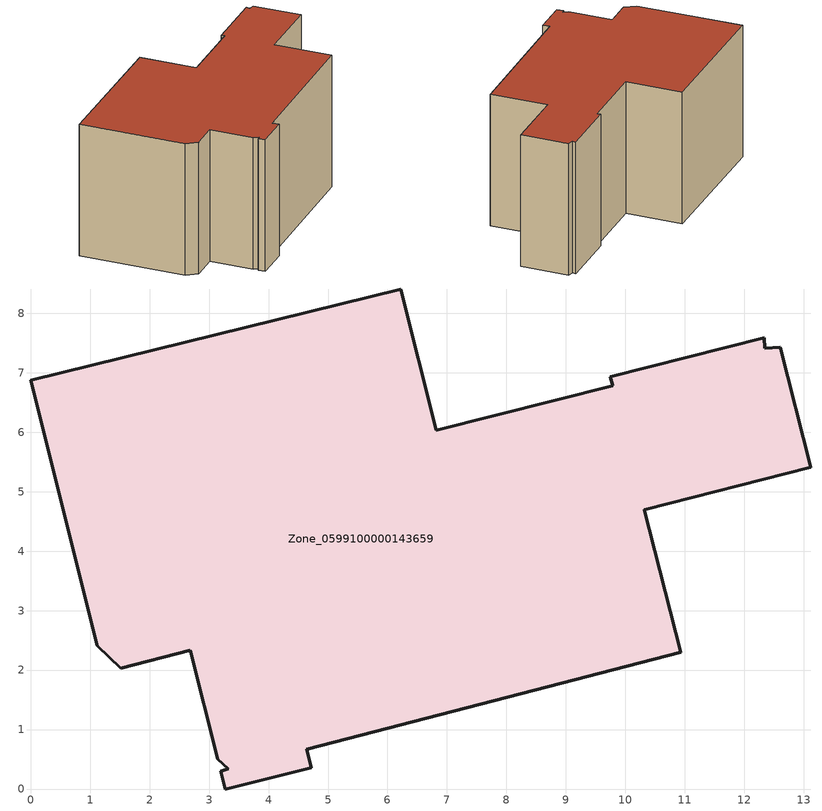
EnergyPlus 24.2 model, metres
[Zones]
Zone_0599100000143659
 floor ground (C_G): 1.51,2.03 1.12,2.41 0,6.87 6.22,8.41 6.82,6.03 9.79,6.78 9.75,6.93 12.33,7.59 12.35,7.42 12.6,7.43 13.12,5.41 10.32,4.7 10.93,2.3 4.64,0.67 4.72,0.36 3.27,0 3.19,0.3 3.32,0.34 3.14,0.5 2.68,2.33 z0
 wall outside (C_F): 3.27,0 4.72,0.36 4.64,0.67 10.93,2.3 10.32,4.7 13.12,5.41 12.6,7.43 12.35,7.42 12.33,7.59 9.75,6.93 9.79,6.78 6.82,6.03 6.22,8.41 0,6.87 1.12,2.41 1.51,2.03 2.68,2.33 3.14,0.5 3.32,0.34 3.19,0.3 3.27,0 z0:5.92
 roof outside (C_R): 3.14,0.5 3.32,0.34 3.19,0.3 3.27,0 4.72,0.36 4.64,0.67 10.93,2.3 10.32,4.7 13.12,5.41 12.6,7.43 12.35,7.42 12.33,7.59 9.75,6.93 9.79,6.78 6.82,6.03 6.22,8.41 0,6.87 1.12,2.41 1.51,2.03 2.68,2.33 z5.92
[BUILDING]
Pand.0599100000143659: North Axis=0; Terrain=City; Loads Convergence Tolerance Value=0.04; Temperature Convergence Tolerance Value=0.4; Solar Distribution=FullExterior; Maximum Number of Warmup Days=25; Minimum Number of Warmup Days=1
[Site:Location]
Rotterdam.The.Hague.AP_ZH_NLD Design_Conditions: Latitude=51.96; Longitude=4.45; Time Zone=1; Elevation=-4.5
[SITE:GROUNDTEMPERATURE:BUILDINGSURFACE]
18, 18, 18, 18, 18, 18, 18, 18, 18, 18, 18, 18
[MATERIAL] Thermal Absorptance=0.9; Solar Absorptance=0.7; Visible Absorptance=0.7
Name | Roughness | Thickness | Conductivity | Density | Specific Heat
G.TI.1965-1974 | MediumSmooth | 0.15 | 0.882353 | 540 | 1210
F.TI.1965-1974 | Rough | 0.3 | 0.697674 | 1920 | 840
R.TI.1965-1974 | MediumRough | 0.2 | 0.232558 | 1500 | 1000
[CONSTRUCTION]
C_G: G.TI.1965-1974
C_F: F.TI.1965-1974
C_R: R.TI.1965-1974
[ZONE]
Zone_0599100000143659: Type=1; Multiplier=1; Ceiling Height=Autocalculate; Volume=Autocalculate; Floor Area=autocalculate; Part of Total Floor Area=Yes
[ZONEINFILTRATION:DESIGNFLOWRATE]
Infil_Zone_0599100000143659: Zone or ZoneList or Space or SpaceList=Zone_0599100000143659; Schedule=AlwaysOn; Design Flow Rate Calculation Method=Flow/Area; Flow Rate per Floor Area=0.003; Constant Term Coefficient=1; Temperature Term Coefficient=0; Velocity Term Coefficient=0; Velocity Squared Term Coefficient=0
[HVACTEMPLATE:ZONE:IDEALLOADSAIRSYSTEM]
Zone_0599100000143659: Maximum Heating Supply Air Temperature=50; Minimum Cooling Supply Air Temperature=13; Maximum Heating Supply Air Humidity Ratio=0.0156; Minimum Cooling Supply Air Humidity Ratio=0.0077; Heating Limit=NoLimit; Cooling Limit=NoLimit; Dehumidification Control Type=ConstantSensibleHeatRatio; Cooling Sensible Heat Ratio=0.7; Dehumidification Setpoint=60; Humidification Control Type=None; Humidification Setpoint=30; Outdoor Air Method=None; Outdoor Air Flow Rate per Person=0.00944; Outdoor Air Flow Rate per Zone Floor Area=0; Outdoor Air Flow Rate per Zone=0; Demand Controlled Ventilation Type=None; Outdoor Air Economizer Type=NoEconomizer; Heat Recovery Type=None; Sensible Heat Recovery Effectiveness=0.7; Latent Heat Recovery Effectiveness=0.65
[ZONECONTROL:THERMOSTAT]
ThermostatControl_Zone_0599100000143659: Zone or ZoneList=Zone_0599100000143659; Control Type Schedule=DualSetpointControlType; Control 1=Thermostat_Zone_0599100000143659; Temperature Difference Between Cutout And Setpoint=0
[THERMOSTATSETPOINT:DUALSETPOINT]
Thermostat_Zone_0599100000143659: Heating Setpoint Temperature Schedule=HeatingSetpoint_Zone_0599100000143659; Cooling Setpoint Temperature Schedule=CoolingSetpoint_Zone_0599100000143659
[SCHEDULE:COMPACT]
HeatingSetpoint_Zone_0599100000143659: Through: 12/31, For: AllDays, Until: 24:00, 21
CoolingSetpoint_Zone_0599100000143659: Through: 12/31, For: AllDays, Until: 24:00, 24
DualSetpointControlType: Through: 12/31, For: AllDays, Until: 24:00, 4
AlwaysOn: Through: 12/31, For: AllDays, Until: 24:00, 1
